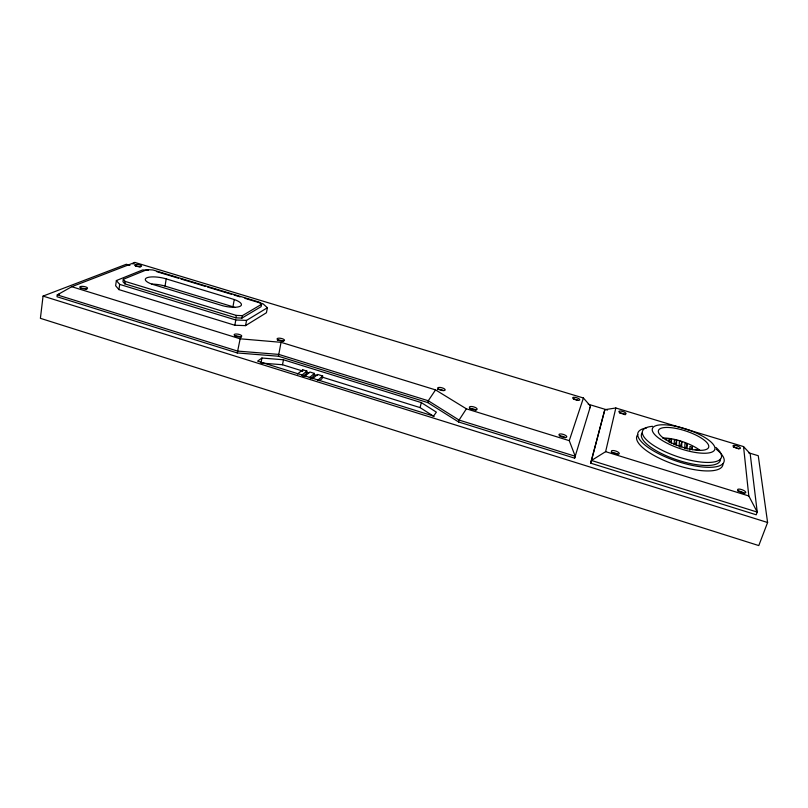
<?xml version="1.0" encoding="UTF-8"?>
<svg xmlns="http://www.w3.org/2000/svg" width="808" height="808" viewBox="0 0 808 808"><rect width="100%" height="100%" fill="white"/><g stroke="black" fill="none" stroke-linecap="round" stroke-linejoin="round"><path stroke-width="1.21" d="M692.375 449.702L692.426 447.188L689.951 446.43L689.85 450.197M687.063 449.076L687.224 444.097L684.952 443.41L684.76 448.369M681.629 446.774L681.871 441.754L679.417 441.006L679.144 446.016M676.407 445.208L676.71 440.249L674.448 439.562L674.114 444.511M671.286 443.026L671.549 439.35L669.479 438.714L668.721 440.946M669.186 442.38L669.479 438.714M129.926 265.367L126.3 264.267L43.056 296.092L40.4 318.322L758.783 545.572L767.6 522.503L758.258 455.722L748.602 452.803M148.5 270.286L142.673 269.933L116.372 280.548L115.635 285.739L118.927 289.607L234.825 325.25L245.561 325.624L266.428 312.746L267.397 307.737L263.065 303.838L244.945 298.354M118.927 289.607L119.685 284.386L116.372 280.548M123.311 279.275L122.957 281.699L124.846 283.861L235.865 317.857L241.905 318.099L261.136 306.636L261.59 304.283L259.156 302.091L153.025 269.983L147.086 269.62L123.311 279.275L125.2 281.426L236.31 315.413L242.36 315.655L261.59 304.283M124.846 283.861L125.2 281.426M234.835 307.515A14.675 4.505 10.5 0 0 232.946 306.777L165.054 286.103L166.196 278.881A14.625 4.242 9.6 0 0 146.844 277.8A14.625 4.242 9.6 0 0 153.237 284.557L222.826 305.777A14.716 4.424 10.6 0 0 240.259 306.212A14.716 4.424 10.6 0 0 234.259 299.526L166.196 278.881M232.946 306.777L234.259 299.526M235.865 317.857L236.31 315.413M234.825 325.25L235.795 319.988L246.541 320.392L267.397 307.737M241.905 318.099L242.36 315.655M237.269 352.945L240.138 338.815L281.043 342.309L435.542 389.89L466.388 408.818L569.256 440.653L575.215 456.257L574.629 458.156L458.56 421.958L427.806 402.596L278.437 356.237L237.269 352.945L57.025 296.738L57.257 294.89L71.76 286.709L134.865 262.428L583.416 398.001L590.507 406.111L574.629 458.156M245.561 325.624L246.541 320.392M281.043 342.309L278.437 356.237M261.166 362.034L261.944 358.025L283.487 359.782L421.321 402.596L436.37 412.151L433.563 416.07L257.59 361.136L261.944 358.025M260.964 363.034L282.487 364.741L283.487 359.782M302.364 371.438L302.707 369.781L306.848 371.064L306.323 373.559L302.879 376.437M304.767 376.316L309.898 372.013L314.413 373.417L313.888 375.912L310.494 378.811M312.565 378.75L317.605 374.417L322.665 375.993L322.129 378.487L319.645 380.679M590.648 463.156L591.486 460.469L605.626 451.662L615.827 407.989L743.542 446.592L750.178 453.732L757.237 512.08L756.217 514.787L590.648 463.156L604.828 409.686L615.827 407.989M434.078 416.564L420.069 407.596L421.321 402.596M427.806 402.596L428.27 400.748L435.542 389.89M604.828 409.686L591.486 460.469L757.237 512.08L748.804 495.961L743.542 446.592M458.56 421.958L459.065 420.069L466.388 408.818M589.981 407.808L590.507 406.111M569.256 440.653L583.416 398.001M670.418 442.693L671.549 439.35M675.195 444.713L676.71 440.249M679.962 447.329L681.871 441.754M685.689 448.571L687.224 444.097M691.648 449.43L692.426 447.188M317.696 380.356L322.665 375.993M132.977 264.075L134.865 262.428M309.333 377.74L314.413 373.417M301.677 375.356L306.848 371.064M297.485 374.043L302.707 369.781M59.61 293.981L57.257 294.89L237.623 351.086L278.8 354.409L428.27 400.748L459.065 420.069L575.215 456.257M156.782 271.67L178.518 278.245M180.931 278.982L205.091 286.295M207.504 287.022L231.664 294.334M234.078 295.061L240.117 296.889M588.204 404.202L607.505 410.05M664.671 438.491L666.933 439.178M695.234 449.42L697.718 450.177M119.685 284.386L235.795 319.988M605.626 451.662L748.804 495.961M71.76 286.709L240.138 338.815M282.487 364.741L302.828 371.084M306.414 372.195L308.808 372.942M313.595 374.437L317.18 375.548M321.968 377.043L420.069 407.596M43.056 296.092L767.6 522.503M611.373 452.621A4.171 1.434 17.9 0 1 617.686 454.268M559.833 435.936A4.101 1.424 16.9 0 1 565.358 437.643M573.428 399.101A3.707 1.161 16.6 0 1 577.76 400.223M737.926 491.102A4.373 1.444 20.1 0 1 744.441 493.425M619.544 412.868A3.757 1.172 17.4 0 1 625.139 414.817M733.361 447.188A3.919 1.182 19.2 0 1 738.623 448.783M151.884 284.133A14.595 4.323 9.5 0 1 165.054 286.103M662.641 438.027A26.381 8.423 18.6 0 1 699.799 450.197M715.918 447.43A41.562 13.079 18.6 0 1 705.515 462.398A41.562 13.079 18.6 0 1 652.571 444.754A41.562 13.079 18.6 0 1 652.571 426.321M720.463 458.914A41.511 13.17 18.6 0 1 676.811 459.833A41.511 13.17 18.6 0 1 642.32 432.694M716.292 449.268A45.41 14.413 18.6 0 1 709.343 467.327A45.41 14.413 18.6 0 1 651.298 449.561A45.41 14.413 18.6 0 1 646.582 427.937M722.958 463.57A45.359 14.534 18.7 0 1 674.771 464.58A45.359 14.534 18.7 0 1 637.845 434.613M80.669 288.375A3.919 1.182 8.2 0 1 86.759 289.426M135.956 266.236A3.525 0.99 9.4 0 1 140.168 266.994M234.562 336.108A3.899 1.283 10.6 0 1 241.137 337.512M277.386 340.239A3.818 1.242 11.3 0 1 283.325 341.239M437.572 389.567A3.889 1.323 14.4 0 1 443.481 390.547M469.812 408.555A4.01 1.394 15.1 0 1 475.952 410.151M574.114 399.213A3.717 1.161 16.6 0 0 579.76 399.879A3.717 1.161 16.6 0 0 574.761 397.314A3.717 1.161 16.6 0 0 574.114 399.213M612.292 452.51A4.171 1.424 17.9 0 0 619.09 453.934A4.171 1.424 17.9 0 0 614.555 450.712A4.171 1.424 17.9 0 0 612.292 452.51M560.51 436.29A4.101 1.414 16.9 0 0 566.782 436.946A4.101 1.414 16.9 0 0 561.308 433.977A4.101 1.414 16.9 0 0 560.51 436.29M738.876 491.304A4.373 1.434 20.1 0 0 745.723 492.729A4.373 1.434 20.1 0 0 740.461 489.254A4.373 1.434 20.1 0 0 738.876 491.304M619.786 412.656A3.767 1.161 17.4 0 0 625.917 413.959A3.767 1.161 17.4 0 0 621.786 411.221A3.767 1.161 17.4 0 0 619.786 412.656M734.189 447.147A3.929 1.172 19.1 0 0 740.37 448.46A3.929 1.172 19.1 0 0 735.654 445.521A3.929 1.172 19.1 0 0 734.189 447.147M660.51 439.37A32.926 10.221 18.5 0 0 713.555 451.157A32.926 10.221 18.5 0 0 676.72 426.503A32.926 10.221 18.5 0 0 660.51 439.37M665.792 439.714A26.472 8.221 18.5 0 0 707.97 448.379A26.472 8.221 18.5 0 0 676.892 428.594A26.472 8.221 18.5 0 0 665.792 439.714M80.911 288.113A3.919 1.172 8.3 0 0 87.415 288.436A3.919 1.172 8.3 0 0 82.648 286.355A3.919 1.172 8.3 0 0 80.911 288.113M135.724 265.963A3.525 0.98 9.4 0 0 141.481 266.317A3.525 0.98 9.4 0 0 137.027 264.479A3.525 0.98 9.4 0 0 135.724 265.963M235.593 336.077A3.899 1.273 10.6 0 0 241.743 336.249A3.899 1.273 10.6 0 0 236.492 334.007A3.899 1.273 10.6 0 0 235.593 336.077M278.609 340.229A3.818 1.242 11.4 0 0 284.537 340.39A3.818 1.242 11.4 0 0 279.255 338.168A3.818 1.242 11.4 0 0 278.609 340.229M438.835 389.426A3.889 1.313 14.4 0 0 445.097 390.143A3.889 1.313 14.4 0 0 440.289 387.466A3.889 1.313 14.4 0 0 438.835 389.426M470.7 408.676A4.01 1.384 15.1 0 0 477.074 409.373A4.01 1.384 15.1 0 0 472.003 406.545A4.01 1.384 15.1 0 0 470.7 408.676"/></g></svg>
